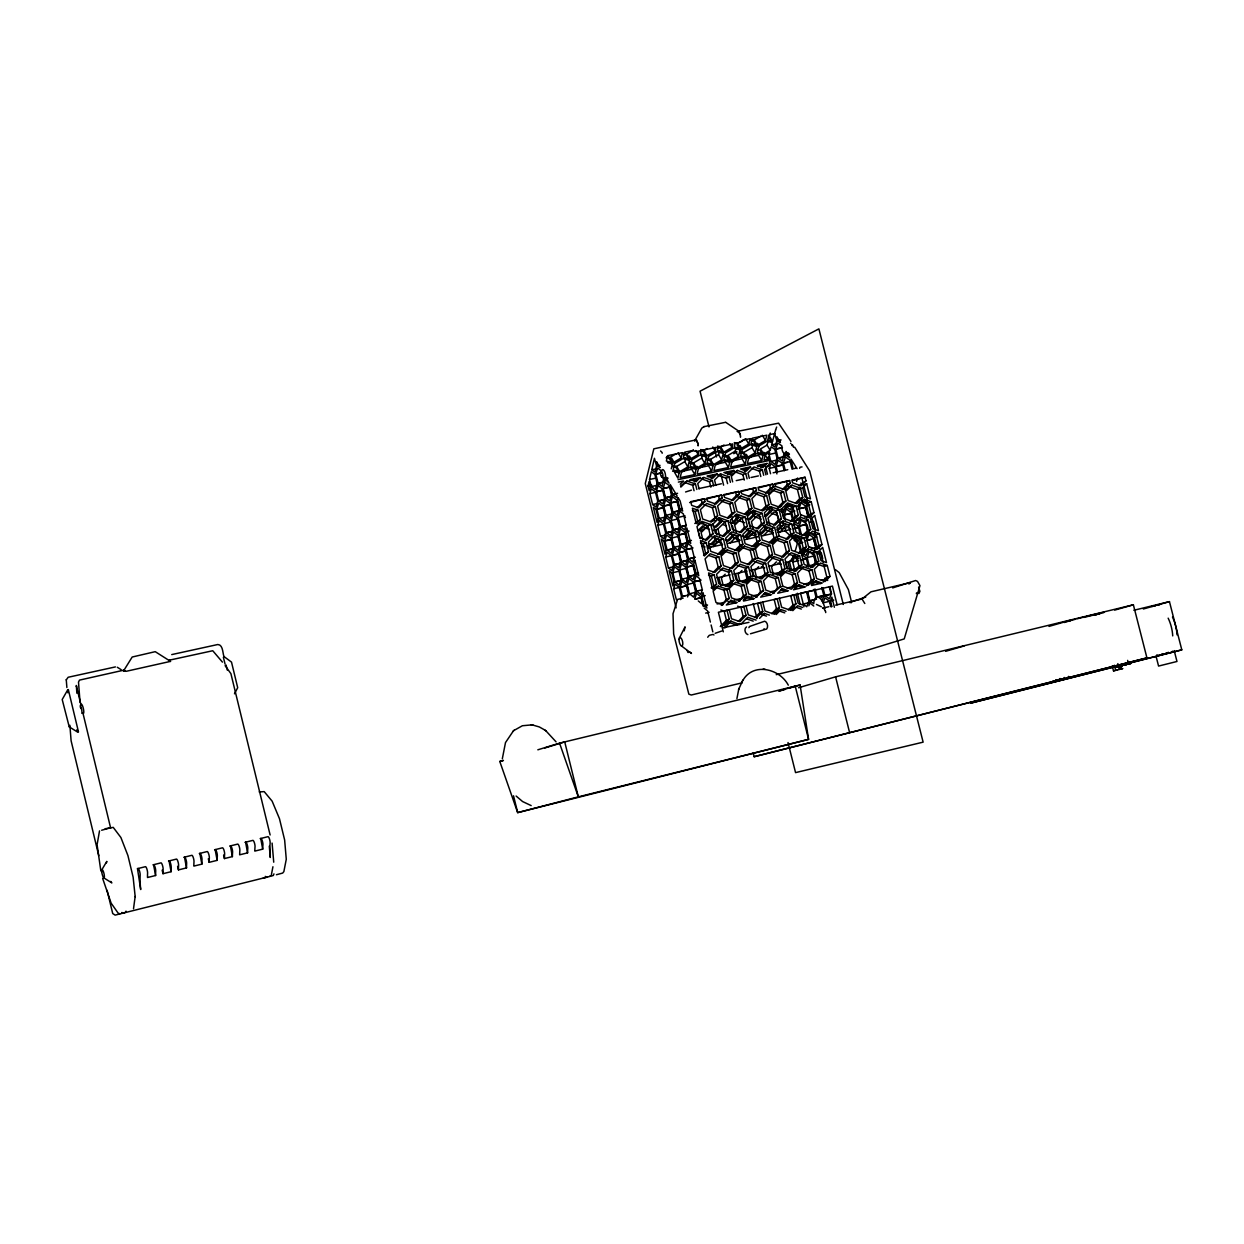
<?xml version="1.0" encoding="UTF-8"?>
<svg xmlns="http://www.w3.org/2000/svg" width="1244" height="1244" viewBox="0 0 1244 1244"><rect width="100%" height="100%" fill="white"/><g stroke="black" fill="none" stroke-linecap="round" stroke-linejoin="round"><path stroke-width="1.5" d="M747.893 634.611C744.969 633.896 743.694 628.484 746.524 626.945M66.274 679.877L68.156 677.265L115.443 666.908M123.467 671.045L132.191 657.019L155.236 651.669L170.537 661.373L126.204 671.309L123.996 670.127L123.794 670.998M502.312 758.84L505.499 742.575L513.243 731.114M106.486 862.869L106.751 861.454M684.2 630.848L685.071 626.836L679.317 638.156M736.914 698.599L738.78 689.083L742.45 681.043M133.512 908.773L135.161 896.489M76.786 729.855L78.481 731.923L68.327 689.565L67.86 692.784M698.148 445.601L698.102 445.881A2.379 0.949 78.3 0 0 697.495 442.537L696.313 440.625A2.379 0.949 78.3 0 0 694.992 440.687M740.491 436.862L740.429 437.157A2.364 0.964 78.3 0 0 739.838 433.829L738.641 431.932A2.364 0.964 78.3 0 0 737.443 431.59M916.61 592.813L916.361 593.606M271.425 874.548L272.934 866.757M685.584 491.971L691.446 490.12M748.872 627.66L749.448 626.556M695.52 440.003L653.831 448.82L645.278 483.574L676.145 607.881M648.015 486L649.041 481.568L650.363 486.87L649.197 490.758L648.015 486L651.763 485.207M649.524 479.469L651.327 471.709L654.857 474.446L657.143 483.652L655.355 489.638L651.265 486.435L649.524 479.469L656.365 478.038M651.778 469.766L654.437 458.29L656.583 466.065L654.779 472.098L651.778 469.766L656.925 468.708M694.634 440.889L701.834 428.076L704.197 426.521M671.247 468.832L672.398 463.95L669.35 458.647L666.038 457.776M671.636 458.165L674.683 463.468L673.128 469.983L679.722 471.694L687.854 466.92L689.44 460.404L686.361 455.117L683.08 454.247M681.152 457.963L682.427 452.629L667.608 455.693L666.349 461.042L672.973 462.768L681.152 457.963L678.073 452.661M672.817 466.718L676.098 467.573L679.146 472.875L677.887 478.131L674.839 472.844M687.854 466.92L684.791 461.633L685.584 458.367M689.409 455.973L691.711 459.938L690.125 466.438L696.671 468.148L704.788 463.374L706.39 456.89L703.311 451.603L700.045 450.732M693.25 450.39L684.713 452.163L683.423 457.497L690.016 459.223L698.164 454.433L699.019 450.934L697.153 451.277A7.2 4.245 -30.3 0 1 693.235 450.421M696.096 469.33L689.565 467.62L681.432 472.393L680.157 477.649L694.805 474.586L696.096 469.33L693.032 464.043L689.767 463.188M696.827 466.205L698.366 468.848L697.06 474.104L711.646 471.041L712.952 465.8L709.889 460.529L706.639 459.674M704.788 463.374L701.709 458.103L702.502 454.853M715.098 450.919L715.984 447.42L701.305 450.452L700.434 453.967L706.965 455.708L715.098 450.919L712.781 446.969M721.629 459.86L723.277 453.376L716.793 451.634L708.66 456.408L707.043 462.908L713.527 464.618L721.629 459.86L718.55 454.604L719.359 451.354M775.634 429.864L776.66 427.065M731.97 447.42L732.856 443.921L718.239 446.954L717.368 450.452L723.852 452.194L731.97 447.42L729.637 443.486M729.746 462.286L723.308 460.56L715.207 465.318L713.9 470.574L728.409 467.526L729.746 462.286L726.651 457.03L723.433 456.175M728.891 456.564L731.985 461.804L730.648 467.06L745.094 464.028L746.462 458.787L743.352 453.547L740.149 452.692M738.407 456.361L740.071 449.877L733.633 448.135L725.532 452.909L723.884 459.394L730.321 461.104L738.407 456.361L735.297 451.121L736.137 447.887M756.803 446.409L750.412 444.652L742.31 449.411L740.646 455.895L747.038 457.621L755.092 452.878L756.803 446.409L753.677 441.169L750.474 440.298M737.723 442.926L735.111 443.455L734.224 446.954L740.662 448.711L748.748 443.952L750.132 438.65L743.368 440.034M763.085 455.304L756.741 453.578L748.686 458.321L747.317 463.546L761.701 460.529L763.085 455.304L759.975 450.079L756.803 449.224M740.74 451.525L743.928 452.381L751.982 447.653L752.822 444.419M774.67 433.456L776.816 441.076L774.779 447.078L771.638 444.823L772.229 442.6L767.097 441.2L759.027 445.943L757.332 452.412L763.676 454.138L770.176 450.312L771.124 446.752L774.825 449.395L777.422 459.907L769.834 461.742L768.528 465.598L764.562 469.423L765.915 474.819M765.464 440.485L766.864 435.182L752.371 438.183L751.003 443.486L757.378 445.228L765.464 440.485L762.323 435.26M763.676 454.138L760.566 448.913L767.05 445.103L768.279 440.485M770.254 433.036L769.43 436.146L772.571 441.356L775.618 429.911M783.736 457.046L777.096 458.445L775.074 464.385L770.798 461.291L769.072 454.433L769.647 452.287L765.309 454.837L763.925 460.062L767.797 459.254L768.528 456.517L769.834 461.742M796.595 481.459L797.544 478.038M785.213 562.521L792.444 560.888L793.781 556.161M795.165 551.279L797.046 544.639A2.333 0.98 77.5 0 0 796.098 540.891L784.902 530.83L778.013 532.354M738.563 689.782L738.998 688.43M649.897 493.588L651.343 488.783L655.417 491.986L657.718 501.161L655.915 507.101L652.618 504.489L649.897 493.588L656.723 492.142M667.017 477.929L663.565 478.66L662.181 486.435L658.06 483.216L655.775 474.011L657.578 467.977L661.528 471.025M656.334 491.551L658.138 485.58L662.259 488.783L664.56 498.02L662.741 503.991L658.62 500.741L656.334 491.551L663.192 490.105L665.011 497.46M656.894 509.029L658.698 503.089L662.803 506.339L665.105 515.545L663.285 521.469L659.18 518.188L656.894 509.029L663.736 507.568M663.176 488.363L665.011 482.33L669.163 485.549L671.465 494.832L669.63 500.834L665.478 497.584L663.176 488.363L670.049 486.902M658.278 518.608L657.096 522.449L653.333 507.319L655.992 509.434L658.278 518.608L665.105 517.131M657.812 525.279L659.258 520.521L663.363 523.802L665.649 532.992L663.829 538.87L660.533 536.195L657.812 525.279L662.928 524.175M663.721 505.919L665.556 499.948L669.692 503.198L672.009 512.45L670.158 518.406L666.022 515.125L663.721 505.919L670.594 504.458L672.429 511.813M670.625 502.778L672.475 496.76L676.658 500.026L678.975 509.325L677.109 515.327L672.942 512.03L670.625 502.778L677.513 501.301L679.83 510.553M664.825 540.798L666.644 534.92L670.765 538.248L673.066 547.453L671.231 553.316L667.111 549.972L664.825 540.798L671.651 539.305L673.486 546.645M666.193 550.361L665.011 554.171L661.233 539.025L663.907 541.187L666.193 550.361L673.02 548.868M672.538 529.991L670.703 535.9L666.566 532.587L664.28 523.397L666.1 517.473L670.236 520.754L672.538 529.991L679.411 528.498M665.711 557.001L667.188 552.289L671.309 555.648L673.595 564.838L671.76 570.654L668.432 567.917L665.711 557.001L678.135 554.14M679.488 526.974L677.622 532.914L673.471 529.586L671.154 520.35L673.004 514.394L677.171 517.691L679.488 526.974L686.393 525.481M672.226 555.259L674.061 549.397L678.213 552.756L680.53 562.008L678.664 567.839L674.528 564.465L672.226 555.259L679.068 553.751L680.903 561.106M678.633 534.858L680.499 528.918L684.698 532.261L687.03 541.56L685.133 547.5L680.95 544.126L678.633 534.858L685.522 533.365L687.372 540.767M680.017 544.53L678.151 550.423L673.999 547.065L671.698 537.843L673.533 531.934L677.7 535.262L680.017 544.53L686.89 543.022M679.146 552.367L681.012 546.474L685.211 549.848L687.528 559.131L685.646 565.009L681.463 561.619L679.146 552.367L686.019 550.859M685.646 531.857L686.875 527.954L690.731 543.364L687.963 541.171L685.646 531.857L689.098 531.095M674.124 582.145L672.926 585.908L669.148 570.763L671.838 572.971L674.124 582.145L680.95 580.621M683.174 598.131L676.363 599.67L673.626 588.754L675.119 584.089L679.255 587.51L681.541 596.716L680.623 599.592M686.144 549.459L688.041 543.519L691.446 546.256L694.23 557.374L692.69 562.164L688.461 558.743L686.144 549.459L693.048 547.935M681.043 579.393L679.177 585.193L675.041 581.772L672.755 572.598L674.59 566.782L678.742 570.172L681.043 579.393L688.818 577.496M689.316 594.819L682.474 596.358L680.188 587.152L682.039 581.352L686.206 584.789L688.523 594.041L687.59 596.933M686.657 566.984L688.538 561.106L692.752 564.512L695.085 573.826L693.172 579.688L688.958 576.252L686.657 566.984L693.53 565.445M677.436 599.903L673.02 613.743L673.642 633.958L688.849 694.168L691.291 695.007L742.264 682.801M688.025 576.625L686.144 582.456L681.976 579.035L679.659 569.799L681.525 563.952L685.708 567.357L688.025 576.625L694.898 575.086M694.183 581.663L696.096 575.801L699.532 578.584L702.3 589.718L700.745 594.445L696.516 590.962L694.183 581.663L701.087 580.124M695.567 591.335L693.67 597.151L689.456 593.683L687.154 584.416L689.036 578.6L693.235 582.037L695.567 591.335L702.456 589.78M701.771 596.436L703.031 592.611L706.887 608.067L704.104 605.766L701.771 596.436L705.224 595.643M770.565 473.746L769.227 468.382L770.845 463.608L775.121 466.702L776.925 473.933M775.805 448.944L777.827 442.957L781.963 445.912A4.712 1.99 78.2 0 0 784 453.407L782.383 461.104L778.075 458.01L775.805 448.944L782.445 447.56M777.453 471.694L776.085 466.267L778.122 460.327L782.429 463.437L784.249 470.698M785.228 470.263L783.409 462.986L785.462 457.014L789.8 460.124L792.101 469.252M785.586 520.179L784.233 514.752L786.27 508.92L790.578 512.139L792.863 521.205M780.221 531.841L784.155 527.86L785.508 524.175M792.086 505.422L790.546 509.822L786.224 506.619L791.2 505.546M793.112 507.334L791.573 511.719L793.392 518.981M797.964 506.759L799.006 503.804M792.848 526.01L793.89 523.102L798.228 526.352L800.265 534.702M800.281 518.188L798.197 524.035L793.843 520.801L800.483 519.339M806.376 501.052L805.443 503.664L801.043 500.43M804.837 534.314L801.509 535.044L799.223 525.948L801.307 520.101L805.692 523.351L807.994 532.494M811.679 516.866L808.787 514.736L806.485 505.577L807.511 500.337M792.024 559.194L793.361 555.446M799.472 538.341L798.446 541.249L794.107 537.968L799.068 536.864M806.718 518.079L807.776 515.14L805.474 505.997L801.074 502.763L798.99 508.672L805.661 507.21L807.947 516.322L804.619 517.053M794.527 569.146L792.723 561.977L794.387 557.359L798.71 560.655M801.54 537.346L799.472 543.162L801.742 552.227M808.211 549.755L806.112 555.539L803.204 553.331M813.623 552.694L815.753 546.862L813.452 537.703L809.035 534.407L806.921 540.254L813.592 538.761L815.877 547.873L810.886 548.993M806.594 592.035L808.864 601.085L806.781 606.745L803.266 603.993L800.576 593.232L807.169 591.724L809.409 600.681M808.849 605.844L809.891 603.029L813.763 606.046M822.02 600.899L823.917 595.829L821.709 587.495M909.022 584.011L910.39 582.596L870.987 591.817L861.968 599.033L835.61 605.144M707.712 637.255L709.064 635.544A1.835 1.244 -36.2 0 1 709.92 635.155L712.517 634.549A1.835 1.244 -36.2 0 1 713.325 634.564L713.963 634.969M694.758 440.469L696.516 439.909L698.008 443.797M101.868 869.711L106.704 861.579M234.478 693.825L237.697 687.699L231.508 662.119L224.091 656.63M67.658 689.938L62.2 699.517L69.229 726.854M742.917 680.328C753.335 662.119 779.724 668.681 788.292 685.164M742.108 681.588L743.274 679.784M823.341 582.099L826.933 577.527L829.997 576.423L827.229 565.445L820.434 563.05L814.307 569.301L816.624 578.538L825.052 581.477L829.997 576.423M811.197 584.664L813.109 582.068L820.962 583.514M806.532 585.94L811.337 580.139L814.369 579.051L812.052 569.814L803.593 566.86L797.435 573.126L799.768 582.379L808.227 585.318L814.369 579.051M794.341 588.521L796.067 585.955M780.548 586.748L777.562 587.837L772.679 593.668L780.548 586.748L778.231 577.48L769.694 574.51L763.474 580.824L765.806 590.107L774.343 593.061M763.521 590.636L760.566 591.709L755.621 597.571L763.521 590.636L761.188 581.337L752.62 578.367L749.681 579.471L745.949 583.265M743.274 600.183L745.078 597.587M746.416 594.523L743.477 595.612L738.501 601.49L746.416 594.523L744.083 585.209L735.484 582.239L729.202 588.583L726.294 589.672M729.217 598.442L726.325 599.515L721.302 605.408L729.217 598.442L726.885 589.112L718.254 586.126L712.812 589.796M792.786 610.68L797.606 605.735L802.613 607.476M794.683 589.361L799.177 584.773L805.35 586.919L793.47 589.796M771.653 613.681L776.489 608.736L779.413 607.71L777.142 598.659L774.234 599.701L776.489 608.736M779.413 607.71L773.348 613.914L765.013 611.037L762.727 601.956M774.499 614.287L778.122 610.586L781.045 609.56L786.037 611.286M776.209 614.52L781.045 609.56M816.033 580.932L811.57 585.504L822.191 583.078L816.033 580.932L813.109 582.068M788.214 609.855L793.019 604.926L795.973 603.9L793.703 594.865L790.764 595.907L793.019 604.926M795.973 603.9L789.94 610.073L781.636 607.196L779.366 598.146M791.044 610.462L794.652 606.761M738.734 624.488L741.595 623.493L747.706 617.257L756.088 620.134M793.999 571.105L798.912 566.098L801.929 564.963L799.612 555.741L791.137 552.756L784.964 559.022L787.281 568.275L795.771 571.245L801.929 564.963M815.224 549.475L818.925 545.712L821.973 544.545L819.221 533.583L812.41 531.157L806.283 537.377L803.266 538.559M821.973 544.545L817.044 549.568L808.6 546.598M818.692 551.45L822.688 547.391L826.514 562.599L821.009 560.671L818.692 551.45L815.66 552.616M755.015 617.537L759.882 612.577L762.774 611.55L760.504 602.469L757.612 603.511L759.882 612.577M762.774 611.55L756.679 617.77L748.313 614.894L746.027 605.797M759.555 618.377L764.422 613.401L769.43 615.127M797.497 582.892L791.324 589.189L782.818 586.235L780.501 576.967L786.69 570.669L795.18 573.639L797.497 582.892L794.481 583.98L791.542 586.997L786.954 588.039M810.839 567.295L815.722 562.304L818.77 561.168L816.453 551.963L808.009 548.977L804.977 550.143L801.307 553.891M818.77 561.168L812.643 567.419L804.184 564.465L801.867 555.228L808.009 548.977M748.095 596.42L743.539 601.054L754.362 598.582L748.095 596.42L745.172 597.509L753.18 599.017M729.279 619.279L726.434 620.289L720.292 626.525L723.122 625.53L729.279 619.279L726.994 610.166L724.163 611.193L720.789 610.026M724.412 625.887L728.098 622.14L730.928 621.129L739.48 624.535M730.928 621.129L724.91 627.909M777.08 574.93L782.025 569.908L785.011 568.788L782.694 559.536L774.172 556.55L771.202 557.701L779.708 560.671L782.694 559.536M798.415 553.253L803.313 548.262L806.345 547.096L804.028 537.874L795.569 534.889L792.552 536.071L801.012 539.056L804.028 537.874M785.011 568.788L778.822 575.07L770.3 572.1M806.345 547.096L800.203 553.347L791.728 550.361L789.411 541.124L795.569 534.889M779.988 575.568L783.689 571.789L792.164 574.759L795.18 573.639M738.314 621.394L743.197 616.418L746.058 615.407L743.788 606.31L740.926 607.336L737.568 606.186M746.058 615.407L739.947 621.642L731.534 618.766L729.248 609.638M743.01 582.627L748.002 577.574L750.941 576.47L748.608 567.171L740.024 564.17L733.758 570.498L736.09 579.813L744.689 582.798L750.941 576.47M758.669 566.689L754.859 570.545L756.679 577.791M764.578 560.826L769.523 555.804L772.493 554.653L770.176 545.385L761.639 542.384L755.419 548.666L752.48 549.832M785.975 539.165L790.889 534.189L793.89 532.992L791.573 523.771L783.098 520.769L776.925 526.989L779.242 536.226L787.732 539.227L793.89 532.992M807.232 517.659L810.933 513.912L813.965 512.683L811.212 501.736L804.401 499.295L801.385 500.554L808.18 502.996L811.212 501.736M772.493 554.653L766.288 560.935L757.751 557.934L754.797 559.1M813.965 512.683L809.02 517.691L800.576 514.689M727.927 601.505L736.028 602.936M752.62 578.367L746.384 584.696L748.701 593.994L757.285 596.964M774.172 556.55L767.968 562.832L770.642 572.738M776.427 561.822L771.498 566.813L773.317 574.044M760.084 578.771L765.044 573.733L768.014 572.613L765.682 563.345L757.145 560.344L750.909 566.658L753.226 575.941L761.794 578.927L768.014 572.613M781.527 557.032L786.457 552.025L789.458 550.859L787.141 541.622L778.651 538.636L775.665 539.818L771.964 543.566M802.815 535.433L807.714 530.473L810.746 529.275L808.429 520.07L799.985 517.069L793.843 523.273L796.16 532.494L804.619 535.495L810.746 529.275M789.458 550.859L783.285 557.125L774.779 554.14L772.446 544.888L778.651 538.636M805.708 536.086L809.377 532.354M776.894 529.928L780.548 526.259L783.456 525.077L782.554 521.5M778.588 529.991L783.456 525.077M725.858 586.499L730.881 581.446L733.789 580.326L731.456 571.012L722.842 568.01L716.528 574.355L718.861 583.7L727.507 586.67L733.789 580.326M747.535 564.636L752.511 559.598L755.45 558.447L753.133 549.164L744.565 546.163L741.642 547.344L750.194 550.346L753.133 549.164M769.041 542.913L774.001 537.921L776.971 536.739L774.654 527.487L766.133 524.47L759.928 530.721L762.245 539.989L770.782 542.99L776.971 536.739M790.406 521.36L795.32 516.4L798.321 515.172L796.004 505.966L787.545 502.949L781.372 509.138L778.402 510.382M741.984 570.436L738.143 574.308L739.962 581.57M755.45 558.447L749.215 564.745L740.631 561.759L738.314 552.46L744.565 546.163M798.321 515.172L792.179 521.376L783.689 518.375L781.372 509.138M728.797 587.137L732.561 583.343L741.16 586.313L744.083 585.209M713.216 572.318L718.254 567.248L721.131 566.113L718.799 556.783L710.168 553.767L705.053 558.883L707.836 570.032L714.833 572.442L721.131 566.113M734.955 550.47L739.962 545.447L742.87 544.266L740.553 534.967L731.954 531.95L725.687 538.232L728.02 547.547L736.619 550.548L742.87 544.266M756.539 528.778L761.499 523.802L764.454 522.573L762.137 513.321L753.6 510.289L746.835 515.374M768.403 493.79L775.074 488.799L783.564 491.831L785.866 501.052L782.88 502.312L778.62 506.603L781.636 505.95M799.239 485.875L805.956 480.868L805.055 477.261L791.884 480.075L792.568 482.796L801.012 485.844L805.956 480.868M747.006 539.15L753.087 533.038L756.414 534.22M764.454 522.573L758.249 528.824L749.697 525.808L747.364 516.524L753.6 510.289M776.738 508.501L779.708 507.257L785.866 501.052M737.894 551.108L740.398 548.604M802.675 487.726L806.672 483.698L810.497 498.891L804.992 496.916L802.675 487.726L799.659 489.001M759.135 534.811L765.184 528.716L768.061 527.534L762.012 533.629L758.669 532.463M716.56 584.213L712.423 588.381L708.567 572.924L714.212 574.868L716.56 584.213L711.164 587.852L714.46 587.106M729.155 569.721L735.422 563.423L738.345 562.272L736.013 552.974L727.398 549.957L724.506 551.139L720.742 554.917M752.045 546.676L757.021 541.669L759.96 540.487L757.643 531.219L749.09 528.202L742.839 534.469L745.172 543.752L753.74 546.769L759.96 540.487M773.504 525.061L778.449 520.085L781.419 518.872L779.102 509.636L770.611 506.619L767.641 507.863M785.291 490.167L791.977 485.176L800.421 488.208L802.738 497.413L799.721 498.673L795.476 502.949L799.97 501.97M725.205 574.199L721.364 578.071L723.184 585.364M763.645 535.48L769.694 529.384L773.022 530.566M738.345 562.272L732.063 568.586L723.448 565.6L721.116 556.27L727.398 549.957M781.419 518.872L775.245 525.092L766.739 522.076M802.738 497.413L796.595 503.587L788.136 500.57L785.819 491.349L791.977 485.176M754.968 547.329L758.7 543.566L767.206 546.567L770.176 545.385M718.254 586.126L713.154 591.273L715.938 602.423L722.919 604.817M804.401 499.295L798.259 505.484L800.825 515.949M727.025 540.907L731.907 536.024L734.737 534.842L728.626 540.984L725.268 539.803M748.126 519.774L752.978 514.923L755.839 513.71L749.759 519.79L746.416 518.608M717.788 554.264L722.826 549.226L725.718 548.06L723.386 538.745L714.756 535.713L708.442 542.026L710.775 551.356L719.421 554.357L725.718 548.06M739.496 532.525L744.472 527.518L747.395 526.305L745.078 517.022L736.51 513.99L730.244 520.256L732.576 529.54L741.16 532.572L747.395 526.305M766.615 495.47L763.66 496.745L755.155 493.712L758.094 492.437L766.615 495.47L768.932 504.722L765.977 505.966L761.686 510.273L764.718 509.62M782.398 489.498L787.312 484.569L790.313 483.278L789.613 480.557L774.981 483.683L775.665 486.42L784.155 489.452L790.313 483.278M730.275 542.835L736.386 536.708M768.932 504.722L762.727 510.926L754.206 507.894L751.874 498.642L758.094 492.437M770.611 506.619L764.407 512.823L767.159 523.926M743.725 537.237L748.577 532.354L751.438 531.188L745.358 537.299L741.999 536.117M764.718 516.167L769.538 511.315L772.431 510.102L766.382 516.182M746.571 537.874L753.087 533.038M713.061 533.816L706.747 540.114L699.75 537.657L696.967 526.539L702.082 521.454L710.728 524.486L713.061 533.816L710.184 535.013L705.146 540.052M715.144 530.131L717.943 528.949L724.086 522.822M734.815 512.093L728.549 518.344L719.949 515.311L717.617 506.013L723.899 499.761L732.498 502.809L734.815 512.093L731.923 513.337L727.569 517.659L732.156 516.68M756.414 490.54L750.194 496.745L741.642 493.697L740.957 490.945L755.73 487.788L756.414 490.54L753.475 491.815L748.515 496.776M710.246 544.608L715.16 539.694L717.959 538.528L711.817 544.67L708.442 543.504M731.456 523.397L736.339 518.53L739.169 517.333L733.074 523.429L729.715 522.247M713.123 545.23L719.623 540.394L713.465 546.536M734.318 524.035L740.818 519.183L734.706 525.295L736.526 532.541M703.544 555.104L708.458 551.869L706.125 542.524L700.481 540.549L704.337 555.99L708.458 551.869M722.36 536.273L727.367 531.25L730.275 530.053L727.942 520.754L719.343 517.722L716.451 518.95M749.588 499.139L746.664 500.399L738.127 497.367L741.035 496.092L749.588 499.139L751.92 508.392L748.981 509.636L744.674 513.959L755.668 511.579M765.495 493.137L770.44 488.192L773.395 486.902L772.711 484.165L758.016 487.306L758.7 490.043L767.221 493.091L773.395 486.902M730.275 530.053L723.992 536.335L715.378 533.303L713.045 523.988L719.343 517.722M751.92 508.392L745.685 514.627L737.117 511.595L734.784 502.312L741.035 496.092M775.074 488.799L768.885 494.988L771.202 504.224L779.708 507.257M697.9 530.706L702.829 525.808M761.095 467.822L764.205 464.727L757.627 466.111M699.439 530.753L705.612 524.61M717.648 515.809L711.35 522.076L702.704 519.043L700.372 509.713L706.685 503.447L715.316 506.495L717.648 515.809L710.402 521.391L715.02 520.396M731.456 500.43L736.448 495.47L739.356 494.179L738.672 491.427L723.821 494.599L724.506 497.367L733.105 500.415L739.356 494.179M700.776 531.343L707.261 526.476L701.103 532.619L702.922 539.912M714.709 527.052L719.623 522.153L722.422 520.956L716.295 527.083L712.921 525.901M747.084 478.816L745.731 473.404L737.381 470.403L731.285 476.452L732.654 481.879M744.518 471.321L747.66 468.211L742.699 469.252M694.79 523.506L700.388 519.541L698.055 510.211L692.395 508.221L696.251 523.646L700.388 519.541M714.305 504.115L719.327 499.124L722.22 497.849L721.52 495.096L706.608 498.269L707.307 501.037L715.922 504.1L722.22 497.849M711.164 478.365L714.32 475.224L707.649 476.639M730.415 482.345L729.046 476.918L720.665 473.933L714.538 479.997L715.906 485.424M727.88 474.835L731.021 471.709L726.045 472.767M697.091 507.801L702.145 502.809L704.99 501.534L704.291 498.766L690.762 501.659L691.664 505.328L698.677 507.801L704.99 501.534M730.897 475.317L737.381 470.403M694.354 481.91L697.542 478.769L689.16 480.526M713.652 485.906L712.299 480.464L703.886 477.463L697.728 483.543L699.081 489.001M680.235 484.196L683.438 481.039L678.369 482.097M680.546 485.953L687.015 481.024L695.458 484.025L696.827 489.467M680.826 487.119L687.015 481.024M222.443 662.119L212.755 650.736L169.417 660.16L169.215 661.326M123.576 670.376L125.255 671.371M513.974 730.461L522.371 725.75L531.639 724.894M512.87 731.441L514.347 730.119M918.896 593.559L919.891 591.335L918.585 587.106M99.52 830.883L97.079 844.738L100.857 870.987M910.079 582.752L909.628 582.923M270.679 875.838L269.668 876.367M170.428 661.45L169.511 660.144M666.597 456.595L669.91 457.465L676.441 453.625M683.656 453.065L686.937 453.936L693.452 450.11M674.683 463.468L682.863 458.678L689.44 460.404M673.377 465.536L676.674 466.407L684.791 461.633M700.621 449.55L703.886 450.421L707.136 448.524M691.711 459.938L699.859 455.148L706.39 456.89M690.327 462.006L693.608 462.877L701.709 458.103M717.508 446.067L720.758 446.938L723.992 445.025M707.214 458.492L710.448 459.363L718.55 454.604M734.333 442.584L737.552 443.455L745.638 438.712L748.748 443.952M698.366 468.848L706.468 464.09L712.952 465.8M724.008 455.009L727.227 455.864L735.297 451.121M751.065 439.116L754.253 440.003L760.722 436.209M733.742 453.718L736.961 451.821M731.985 461.804L740.056 457.061L746.462 458.787M273.291 875.465L273.96 873.879M703.715 426.723L725.547 422.307M737.257 431.559L738.967 431.341L740.351 435.073M703.886 477.463L701.103 478.753L709.5 481.739L712.299 480.464M684.262 482.299L692.69 485.3L695.458 484.025M720.665 473.933L717.866 475.224L726.232 478.209L729.046 476.918M734.551 471.694L742.886 474.679L745.731 473.404M768.528 465.598L765.62 466.795L767.486 474.213M751.174 468.195L759.462 471.181L762.339 469.89L763.692 475.301M689.611 502.576L704.291 498.766M705.612 499.155L721.52 495.096M722.795 495.485L738.672 491.427M692.379 510.475L695.209 511.471L698.055 510.211M723.899 499.761L721.022 501.037L729.59 504.069L732.498 502.809M739.885 491.831L755.73 487.788M703.824 504.722L712.439 507.754L715.316 506.495M758.747 487.803L772.711 484.165M772.711 487.71L775.665 486.42M773.846 484.585L789.613 480.557M699.237 522.682L702.082 521.454M792.646 480.557L805.055 477.261M772.104 490.074L780.579 493.106L783.564 491.831M701.227 523.382L707.867 525.714L710.728 524.486M803.655 484.989L806.672 483.698M710.168 525.217L713.045 523.988M788.976 486.466L797.42 489.498L800.421 488.208M721.504 518.981L718.441 519.65L725.05 521.982L727.942 520.754M712.89 530.628L715.689 529.431L717.057 534.889M738.625 515.265L735.577 515.933L742.155 518.266L745.078 517.022M750.661 511.548L759.182 514.565L762.137 513.321M769.601 508.563L776.132 510.88L779.102 509.636M700.45 542.726L703.28 543.721L706.125 542.524M789.505 504.24L786.503 504.893L793.003 507.21L796.004 505.966M711.879 536.926L720.494 539.943L723.386 538.745M708.411 548.184L711.21 547.033L707.836 545.852M729.062 533.163L737.63 536.18L740.553 534.967M746.151 529.415L754.704 532.432L757.643 531.219M763.178 525.699L771.684 528.7L774.654 527.487M780.112 521.982L788.587 524.984L791.573 523.771M781.248 529.042L784.187 527.969M796.984 518.297L805.412 521.283L808.429 520.07M709.018 555.539L715.922 557.95L718.799 556.783M724.506 551.139L733.105 554.124L736.013 552.974M776.256 537.424L779.242 536.226M1121.124 666.053L1119.709 665.353L1119.227 666.52M1119.631 665.384C1116.941 666.893 1122.554 666.302 1120.144 665.975M775.665 539.818L784.155 542.804L787.141 541.622M811.072 532.961L816.173 534.764L819.221 533.583M708.52 575.023L711.335 576.003L714.212 574.868M719.949 569.161L728.549 572.147L731.456 571.012M737.117 565.32L745.685 568.306L748.608 567.171M754.191 561.495L762.727 564.481L765.682 563.345M788.136 553.907L796.595 556.892L799.612 555.741M750.288 577.061L753.226 575.941M804.977 550.143L813.405 553.113L816.453 551.963M715.362 587.23L723.992 590.2L726.885 589.112M749.681 579.471L758.234 582.441L761.188 581.337M766.724 575.63L775.245 578.584L778.231 577.48M101.65 830.23L108.757 828.271M800.576 567.979L809.02 570.934L812.052 569.814M827.229 565.445L824.181 566.58L817.386 564.185M779.832 587.323L782.818 586.235M796.16 585.862L799.177 584.773M764.422 613.401L761.53 614.412L766.522 616.138M739.34 624.006L736.495 625.017L728.098 622.14M715.176 633.305L721.769 631.003M749.697 626.416L764.687 621.222C767.439 621.844 768.559 627.038 766.646 629.029L750.505 633.756M849.574 602.531L865.746 597.042M892.679 587.914L915.6 580.528L917.512 581.383L919.954 585.644L904.232 638.903L829.11 661.979L776.256 674.652M1103.195 612.639L1104.159 612.297L1102.091 612.639M137.493 868.654L138.006 868.499A3.856 0.902 76.6 0 1 139.437 870.784A3.856 0.902 76.6 0 1 140.152 875.045A48.64 11.414 76.5 0 0 140.696 889.538L137.493 868.654L145.439 866.679A3.856 0.902 76.6 0 1 146.87 868.965A3.856 0.902 76.6 0 1 147.585 873.226A48.594 11.491 76.5 0 0 147.492 877.518L155.609 875.512A48.547 11.6 76.5 0 1 155.702 871.235A3.841 0.917 76.6 0 0 155.002 866.975A3.841 0.917 76.6 0 0 153.556 864.689L155.609 875.512M171.081 871.702L169.044 860.895A3.841 0.933 76.6 0 1 170.49 863.165A3.841 0.933 76.6 0 1 171.205 867.426A48.454 11.771 76.5 0 0 171.081 871.702L163.011 873.692L162.155 870.147M186.507 867.908L184.47 857.116A3.825 0.933 76.6 0 1 185.931 859.386A3.825 0.933 76.6 0 1 186.631 863.631A48.345 11.958 76.4 0 0 186.507 867.908L178.452 869.898L177.597 866.353M201.855 864.129L199.833 853.353A3.825 0.949 76.6 0 1 201.31 855.608A3.825 0.949 76.6 0 1 202.01 859.853A48.252 12.129 76.4 0 0 201.855 864.129L193.846 866.104A48.314 12.036 76.4 0 1 193.986 861.828A3.825 0.949 76.6 0 0 193.286 857.582A3.825 0.949 76.6 0 0 191.825 855.312L183.925 857.287M537.828 749.805L559.551 743.15L800.094 684.977L808.584 739.371L517.675 812.627L499.793 761.452L503.416 760.348M544.732 748.017L564.729 741.906L578.32 796.86L517.675 812.627L513.523 795.802M217.156 860.366L215.15 849.605A3.81 0.964 76.6 0 1 216.643 851.86A3.81 0.964 76.6 0 1 217.327 856.09A48.158 12.316 76.4 0 0 217.156 860.366L209.179 862.325L208.323 858.795M232.395 856.603L230.404 845.873A3.81 0.98 76.6 0 1 231.897 848.113A3.81 0.98 76.6 0 1 232.581 852.342A48.065 12.487 76.4 0 0 232.395 856.603L224.449 858.562L223.593 855.048M247.572 852.871L245.581 842.157A3.81 0.995 76.6 0 1 247.105 844.396A3.81 0.995 76.6 0 1 247.774 848.61A47.972 12.658 76.4 0 0 247.572 852.871L239.657 854.815A48.018 12.564 76.4 0 1 239.843 850.554A3.81 0.995 76.6 0 0 239.159 846.34A3.81 0.995 76.6 0 0 237.666 844.101L229.829 846.044M262.702 849.154L260.711 838.456A3.794 1.011 76.6 0 1 262.235 840.68A3.794 1.011 76.6 0 1 262.919 844.894A47.878 12.829 76.4 0 0 262.702 849.154L254.802 851.098A47.925 12.735 76.4 0 1 255.02 846.822A3.794 0.995 76.6 0 0 254.336 842.608A3.794 0.995 76.6 0 0 252.827 840.384L245.021 842.328M778.526 691.089L795.227 686.144L808.584 739.371L578.32 796.86L559.551 743.15M779.615 691.026L785.197 689.378M788.914 688.274L800.094 684.977M798.555 687.745L835.595 676.829L1133.377 604.786L1146.937 657.889L754.159 756.71L753.226 752.993M945.627 651.312L964.178 645.931M1048.987 626.401L1071.022 620.072M1064.118 622.498L1071.1 620.492M1094.627 615.034L1099.929 613.525L1083.711 617.444M1094.471 615.142L1101.842 613.043M1114.702 610.12L1133.377 604.786M1069.809 620.787L1070.664 620.554M1143.329 609L1169.453 601.629L1181.8 649.85L970.786 703.124L1181.8 649.85M1071.675 620.258L1075.656 619.185M1077.273 618.766L1084.504 616.9M263.137 878.171L272.887 875.62M276.432 874.734L282.668 873.07L283.865 871.609L286.275 859.262L284.643 840.011L279.465 818.676L272.141 801.167L264.195 791.619L259.234 791.946M1117.547 666.628L1119.507 666.457M1124.763 664.871L1128.65 663.892M1127.67 660.377L1127.966 664.078L1131.309 663.239M1127.08 664.296L1127.935 664.078M1126.971 664.327L1124.125 665.027L1127.717 664.125M754.159 756.71L1146.937 657.889M1120.751 666.628L1122.135 665.789L1118.994 667.064M1127.406 664.218L1130.998 663.316M1112.229 665.82L1113.504 670.858L1122.819 668.526M1123.736 665.136L1125.058 664.794M1121.793 665.556L1119.864 665.353M1121.544 665.618L1121.264 666.504M1124.218 665.011L1131.123 663.285M1121.621 665.929L1120.44 666.224M1115.588 667.126L1114.468 667.406L1121.87 665.867M1116.708 666.846L1117.827 666.551M1117.843 663.596L1119.32 669.396L1121.699 668.806C1117.765 666.613 1123.767 665.975 1121.45 666.457M1113.504 670.858L1117.734 669.801M1119.958 666.022L1118.589 666.691M1130.563 663.425L1129.241 663.752M1122.368 668.634L1119.709 669.303M1086.385 616.433L1101.142 612.857M1118.76 666.644L1119.662 666.1M1118.745 667.126L1121.124 666.535M153.028 864.844L160.958 862.869A3.841 0.917 76.6 0 1 162.404 865.155A3.841 0.917 76.6 0 1 163.12 869.416A48.5 11.678 76.5 0 0 163.011 873.692M168.515 861.066L176.415 859.091A3.841 0.933 76.6 0 1 177.876 861.361A3.841 0.933 76.6 0 1 178.576 865.606A48.407 11.865 76.5 0 0 178.452 869.898M199.289 853.524L207.157 851.565A3.825 0.964 76.6 0 1 208.634 853.819A3.825 0.964 76.6 0 1 209.334 858.049A48.205 12.222 76.4 0 0 209.179 862.325M214.59 849.776L222.443 847.817A3.81 0.98 76.6 0 1 223.936 850.072A3.81 0.98 76.6 0 1 224.62 854.301A48.112 12.393 76.4 0 0 224.449 858.562M260.136 838.627L267.927 836.683A3.794 1.011 76.6 0 1 269.45 838.907A3.794 1.011 76.6 0 1 270.119 843.121A47.832 12.907 76.4 0 0 270.275 857.474L269.295 846.122M499.793 761.452L503.105 760.644M1133.859 610.275L1169.453 601.629M105.18 828.737L113.235 827.384L120.901 837.523L127.93 855.592L133.124 877.144L135.192 896.784M908.058 583.374L908.975 583.141L907.809 583.42M822.626 608.16L828.846 606.714M823.746 595.549L817.106 597.073L815.069 589.018M816.095 597.431L822.735 595.907M823.093 588.148L824.943 595.472L831.598 593.948L829.764 586.624M823.917 595.829L830.572 594.305M814.198 590.154L807.589 591.678L809.86 600.743L814.82 599.592M808.864 601.085L815.473 599.561M803.266 603.993L809.86 602.469M831.598 606.823A12.72 5.396 76.9 0 0 829.717 601.303L823.061 602.842L824.959 597.773L829.421 601.225L833.775 600.09M748.981 622.342L722.531 627.909M705.675 613.105L709.127 612.328M703.404 604.973L701.554 597.555L694.665 599.126L696.578 593.31L700.807 596.793L704.259 596.016M695.443 599.095L700.605 597.913M704.104 605.766L707.556 604.973M828.1 577.48L824.756 578.242L827.664 580.466L823.855 565.274M706.592 605.33L703.14 606.123L700.807 596.793M717.088 603.978L723.308 602.562M734.287 600.059L740.491 598.644M751.407 596.14L757.58 594.741M769.989 591.911L774.608 590.853M803.842 584.182L808.398 583.141M821.398 580.186L825.176 579.315M680.188 587.152L687.015 585.613L688.398 591.133M801.354 559.909L806.33 558.789M673.626 588.754L686.082 585.971M792.723 561.977L797.668 560.873M802.022 559.909L805.334 559.178M722.997 585.178L731.674 583.218M738.376 581.71L752.06 578.615M755.466 577.838L769.087 574.775M772.477 573.997L784.42 571.307M789.411 570.172L802.909 567.124M806.267 566.378L818.101 563.703M688.523 594.041L696.329 592.128M681.541 596.716L684.962 595.938M695.085 573.826L698.537 573.049M815.753 546.862L820.107 545.727M688.958 576.252L695.847 574.712L693.996 567.295M802.411 552.243L808.382 550.75M675.041 581.772L681.867 580.248M818.008 553.875L821.335 553.129L822.719 558.603M693.235 582.037L700.139 580.481M686.206 584.789L694.012 582.876L695.862 590.278M730.15 574.883L716.964 577.838L719.11 578.584L720.929 585.877M733.773 574.075L746.898 571.12M763.583 567.373L750.505 570.312L752.636 571.043L753.988 576.485M768.636 566.238L780.175 563.641M801.774 554.529L806.143 557.841L813.794 555.975M681.463 561.619L688.321 560.095L686.486 552.709M680.53 562.008L687.388 560.484M674.528 564.465L681.354 562.941M673.595 564.838L680.437 563.33M799.736 536.895L793.066 538.17M668.432 567.917L673.548 566.782M797.451 539.538L794.138 540.269L798.477 543.55L800.747 552.616M813.452 537.703L816.795 536.957M685.708 567.357L692.581 565.833M805.925 540.642L810.917 539.523M678.742 570.172L686.517 568.275L688.367 575.645M798.477 543.55L802.784 542.415M671.838 572.971L679.582 571.074L680.888 576.299M810.046 522.216L813.374 521.485L815.224 528.793M685.211 549.848L692.099 548.324M799.223 525.948L805.879 524.486M678.213 552.756L685.086 551.247M798.228 526.352L804.884 524.89M793.485 528.56L798.446 527.456M789.831 529.664L784.886 530.753L786.535 526.072L790.842 529.322M794.154 528.591L797.466 527.86M707.572 547.873L722.577 544.561M728.035 543.364L739.34 540.876M744.767 539.678L757.829 536.802M761.421 536.008L772.633 533.536M688.461 558.743L695.365 557.219M687.528 559.131L694.416 557.607M670.765 538.248L678.555 536.351M790.578 512.139L794.885 511.004M784.233 514.752L790.842 513.321M663.907 541.187L670.734 539.694M789.862 513.725L783.253 515.156L784.155 518.764M687.963 541.171L691.431 540.409M808.787 514.736L812.13 514.005M687.03 541.56L690.482 540.813M807.776 515.14L811.119 514.41M171.734 654.593L217.793 644.516C223.189 644.61 222.614 653.551 223.982 656.474M680.95 544.126L687.839 542.617M673.066 547.453L679.924 545.961M667.111 549.972L673.937 548.48M123.996 670.127L79.492 680.11L78.496 682.101L80.051 702.254M680.437 526.554L684.635 529.897L686.159 525.061L683.376 513.943L679.986 511.284L678.12 517.271L680.437 526.554L685.615 525.434M697.791 524.128L704.306 522.713M766.226 509.294L772.633 507.894M803.313 501.254L806.112 500.648M673.471 529.586L680.344 528.094M666.566 532.587L671.698 531.483M665.649 532.992L672.491 531.499M791.868 505.593L785.244 507.039L783.207 512.87L780.905 511.144M660.533 536.195L665.633 535.076M781.403 509.931L786.348 508.843M806.485 505.577L809.828 504.846M805.474 505.997L808.818 505.266M677.7 535.262L684.589 533.769M797.995 509.076L804.65 507.63M672.942 512.03L678.104 510.926M672.009 512.45L678.897 510.973M665.105 515.545L672.895 513.663M677.171 517.691L685.009 515.793M670.236 520.754L678.042 518.872L679.877 526.259M663.363 523.802L671.122 521.92M657.718 501.161L664.56 499.715M652.618 504.489L657.734 503.4M669.692 503.198L676.581 501.736M662.803 506.339L669.661 504.877M655.992 509.434L662.819 507.972M678.975 509.325L682.427 508.594M783.409 462.986L790.064 461.586M662.259 488.783L669.132 487.337M782.429 463.437L787.421 462.379M776.085 466.267L782.725 464.867M655.417 491.986L662.274 490.54M775.121 466.702L781.745 465.303M769.227 468.382L775.836 466.982M698.941 488.534L721.364 483.776M736.23 480.619L743.632 479.049M751.034 477.478L758.42 475.923M773.13 472.798L787.794 469.688M672.398 494.397L676.581 497.662L677.109 495.936L670.252 484.554L672.398 494.397L677.576 493.308M796.44 468.102L793.097 468.817L790.997 459.129L797.062 468.661M671.465 494.832L676.643 493.728M665.478 497.584L672.351 496.123L670.516 488.752M664.56 498.02L671.433 496.558M658.62 500.741L665.478 499.295M680.763 471.6L691.742 469.299L694.805 474.586M697.651 468.071L708.567 465.785L711.646 471.041M716.264 464.183L725.33 462.286L728.409 467.526M732.98 460.684L741.999 458.787L745.094 464.028M747.815 457.574L758.591 455.32L761.701 460.529M769.072 454.433L775.696 453.049M784 453.407L787.328 452.707M668.106 478.162L664.654 478.878L669.085 483.185L665.54 476.716M785.151 453.609A4.712 1.99 78.2 0 0 786.115 451.463L789.769 457.792L785.415 454.682L785.151 453.609L788.494 452.909M785.415 454.682L788.758 453.982M664.001 480.402L667.453 479.686M784.435 455.133L789.442 454.076M658.06 483.216L664.934 481.77L664.016 478.1M778.075 458.01L784.715 456.61M657.143 483.652L664.016 482.206M678.089 479.671L770.207 460.311M650.363 486.87L658.107 485.004M777.795 440.625L780.423 442.506L776.847 436.877L777.795 440.625L781.123 439.941M656.583 466.065L660.02 465.349M776.816 441.076L780.143 440.392M771.638 444.823L776.614 443.781M655.775 474.011L660.922 472.938M654.857 474.446L661.715 473.015M774.825 449.395L781.465 448.011M737.832 431.31L778.573 423.178L790.982 441.433M774.639 433.581L769.103 434.716L767.688 440.018L772.571 441.356M816.453 604.444L821.351 606.777M123.498 912.909L121.679 912.521M119.89 913.827L118.102 913.08L111.136 903.16L102.63 878.373M822.906 608.114L823.17 608.129A2.364 1.571 -84.4 0 1 824.072 608.829L825.363 611.006M764.998 669.21L763.132 669.085M802.053 466.92L800.141 467.2A1.788 1.291 27.9 0 0 799.752 467.76A2.364 1.011 78 0 0 799.674 468.35M532.556 725.003L539.258 726.916L544.95 730.104M531.141 724.832L533.038 725.065M796.269 585.908L804.137 587.37M780.937 590.06L787.219 591.227M763.94 593.948L770.238 595.114M725.781 422.369L738.734 431.124M672.569 471.165L679.146 472.875M667.437 462.659L672.398 463.95M716.933 447.234L720.167 448.12L723.277 453.376M531.172 805.599L522.604 801.556L516.12 796.036M746.524 618.843L753.211 621.145M778.122 610.586L784.762 612.872M740.149 600.883L731.534 597.913L729.202 588.583M796.331 607.336L801.338 609.078M716.808 541.544L721.847 543.317M777.951 562.941L781.279 564.107M701.678 545.836L705.053 547.018M761.39 566.673L764.718 567.824M722.935 524.61L726.294 525.792M750.225 534.205L756.881 536.553M704.477 527.674L709.531 529.446M733.556 537.874L740.242 540.223M760.815 516.742L757.472 515.56L751.407 521.656L753.226 528.887M754.61 516.773L761.25 519.121M737.972 520.381L744.643 522.744M766.817 530.566L773.441 532.914M777.407 513.15L774.063 511.953L768.03 518.033L769.834 525.248M771.171 513.166L777.858 515.545L780.548 526.259M169.853 660.051L168.873 661.279M762.339 469.89L754.019 466.904L747.955 472.922L749.323 478.349M851.378 602.734L851.051 602.578A1.788 1.197 -38.2 0 0 850.29 602.562M77.781 732.203L69.244 726.869M117.294 667.25L121.166 669.676M103.843 877.875L111.836 882.913L110.747 881.39M862.03 599.033L864.798 603.495M660.564 450.966L662.057 452.505A1.804 1.275 30.1 0 1 662.166 453.251M545.805 730.71L556.052 741.844M544.452 729.746L546.271 731.052M800.809 483.014L803.686 485.098M809.999 517.939L812.394 519.697L815.131 530.628M810.482 533.194L813.42 535.386M819.672 548.651L816.764 546.474L814.462 537.315L815.458 531.934M681.059 645.652L691.462 653.458L690.156 652.198M835.284 569.55L839.202 572.613L848.408 589.625L851.534 602.049M794.356 555.073L798.679 558.369M824.943 595.472L829.39 598.908L831.147 594.274L829.297 586.966M809.86 600.743L813.747 603.76A12.735 5.38 76.9 0 1 818.443 597.291A12.735 5.38 76.9 0 1 824.943 608.363M684.076 516.198L685.46 517.566M698.273 600.93L701.585 603.667M704.166 608.098L707.603 610.959L710.386 622.093M225.117 665.649L230.902 673.626L270.119 834.988M80.191 706.701L80.938 708.458M794.667 447.187L809.735 471.041L843.308 604.475M769.103 437.39L772.229 442.6M767.05 445.103L770.176 450.312M763.754 452.225L765.309 454.837M764.687 454.044L767.797 459.254M757.472 443.331L759.027 445.943M754.253 440.003L757.378 445.228M751.982 447.653L755.092 452.878M746.353 454.387L748.686 458.321M739.978 445.476L742.31 449.411M743.928 452.381L747.038 457.621M737.552 443.455L740.662 448.711M736.961 444.637L740.071 449.877M727.227 455.864L730.321 461.104M720.758 446.938L723.852 452.194M710.448 459.363L713.527 464.618M703.886 450.421L706.965 455.708M695.847 450.468L698.164 454.433M693.608 462.877L696.671 468.148M686.937 453.936L690.016 459.223M676.674 466.407L679.722 471.694M669.91 457.465L672.973 462.768M223.376 657.314L225.055 664.063M76.848 693.203L76.382 685.848L80.953 704.835M1174.196 650.628L1176.979 661.481L1158.568 666.069L1156.236 656.972M1114.468 665.245L1115.759 670.298M837.134 604.802L832.423 586.095L718.394 612.25L723.293 631.843M802.038 478.551L807.154 498.86M808.18 502.996L810.933 513.912M816.173 534.764L818.925 545.712M820.387 551.496L823.139 562.443M834.397 607.259L831.863 597.12L830.448 600.868L831.832 606.372M829.421 601.225L830.805 606.73M807.169 524.781L808.087 528.436M814.664 554.622L816.499 561.946M797.42 489.498L799.721 498.673M805.412 521.283L807.714 530.473M813.405 553.113L815.722 562.304M815.629 563.252L813.654 555.011L809.253 551.683L807.154 557.467L809.44 566.564M806.283 537.377L808.755 547.547M806.143 557.841L808.429 566.937M814.074 589.376L816.484 599.219M786.628 481.848L787.312 484.569M793.003 507.21L795.32 516.4M801.012 539.056L803.313 548.262M809.02 570.934L811.337 580.139M835.595 676.829L849.512 732.265M780.579 493.106L782.88 502.312M788.587 524.984L790.889 534.189M796.595 556.892L798.912 566.098M792.444 560.888L791.993 559.085L788.058 563.081L789.878 570.296M803.966 606.777L803.593 605.268L798.181 603.387L795.911 594.352M789.536 562.055L791.402 569.503M797.373 593.248L800.172 604.428M769.756 485.455L770.44 488.192M776.132 510.88L778.449 520.085M784.155 542.804L786.457 552.025M792.164 574.759L794.481 583.98M785.85 563.579L787.203 568.99M759.462 471.181L760.815 476.576M768.636 507.723L769.538 511.315M763.66 496.745L765.977 505.966M771.684 528.7L774.001 537.921M779.708 560.671L782.025 569.908M764.267 525.108L765.184 528.716M752.791 489.079L753.475 491.815M759.182 514.565L761.499 523.802M767.206 546.567L769.523 555.804M775.245 578.584L777.562 587.837M742.886 474.679L744.239 480.091M752.076 511.315L752.978 514.923M746.664 500.399L748.981 509.636M754.704 532.432L757.021 541.669M762.727 564.481L765.044 573.733M749.168 522.138L750.536 527.565M755.419 548.666L757.751 557.934M747.675 528.747L748.577 532.354M735.764 492.717L736.448 495.47M742.155 518.266L744.472 527.518M750.194 550.346L752.511 559.598M758.234 582.441L760.566 591.709M726.232 478.209L727.584 483.621M735.422 514.923L736.339 518.53M729.59 504.069L731.923 513.337M737.63 536.18L739.962 545.447M745.685 568.306L748.002 577.574M709.002 426.91L700.061 391.207L818.894 328.867L923.126 742.155L795.554 772.617L788.027 742.544M715.113 451.339L716.528 456.968M721.24 475.768L723.588 485.16M732.047 518.966L732.996 522.729M736.759 537.766L737.692 541.513M744.752 569.705L747.1 579.098M753.226 603.527L756.99 618.548M732.467 525.777L733.836 531.219M731.005 532.401L731.907 536.024M718.643 496.372L719.327 499.124M725.05 521.982L727.367 531.25M733.105 554.124L735.422 563.423M741.16 586.313L743.477 595.612M735.904 574.806L737.723 582.083M709.5 481.739L710.868 487.166M718.705 518.53L719.623 522.153M740.926 607.336L743.197 616.418M717.943 528.949L719.763 536.211M712.439 507.754L714.771 517.038M720.494 539.943L722.826 549.226M728.549 572.147L730.881 581.446M714.258 536.071L715.16 539.694M701.445 500.041L702.145 502.809M707.867 525.714L710.184 535.013M715.922 557.95L718.254 567.248M723.992 590.2L726.325 599.515M692.69 485.3L694.059 490.742M724.163 611.193L726.434 620.289M695.209 511.471L697.542 520.769M703.28 543.721L705.597 553.036M711.335 576.003L713.667 585.318M698.833 533.116L700.201 538.574M711.117 624.986L712.828 631.859M679.006 538.186L680.857 545.556M671.589 523.755L672.506 527.425M656.801 479.78L657.672 483.263M664.187 509.402L666.022 516.726M226.05 664.996L227.294 670.096M82.959 713.17L110.669 828.162M98.789 855.748L71.11 740.771L69.866 725.268M107.108 890.3L112.706 913.531L115.132 915.117L267.429 877.02A2.333 2.27 84.3 0 1 265.252 876.367M76.49 686.439L76.35 685.444M272.094 843.09L273.727 862.185M66.259 679.659L66.881 687.528M825.705 612.592L825.705 612.157A2.364 1.571 -84.5 0 0 825.378 611.022M1168.349 652.26A24.74 12.549 75.9 0 1 1161.663 653.971M1151.913 606.512A24.74 12.549 75.9 0 1 1155.272 605.89M1168.163 618.159A24.74 12.549 75.9 0 1 1172.719 635.902M1064.242 677.467A25.113 12.02 76 0 1 1055.658 679.675M1163.342 653.94A24.756 12.518 75.9 0 1 1156.811 654.888M1068.658 676.394A25.098 12.051 76 0 1 1060.121 678.571M1172.657 651.187A24.724 12.564 75.9 0 1 1165.955 652.898M1157.278 605.066A24.724 12.564 75.9 0 1 1159.595 604.848M1172.486 617.086A24.724 12.564 75.9 0 1 1177.026 634.829M1059.795 678.586A25.129 12.005 76 0 1 1052.502 681.261M743.414 440.065A7.464 4.37 -30.7 0 1 737.739 442.88M688.119 652.587A3.779 1.462 76.9 0 1 687.217 650.534M821.227 597.851A12.72 5.396 76.9 0 1 824.259 595.549M661.404 472.191A4.789 1.866 78.1 0 1 664.125 470.776A4.789 1.866 78.1 0 1 665.198 478.24A4.789 1.866 78.1 0 1 661.901 475.643M791.837 444.559A2.815 1.197 78.2 0 1 793.532 447.311M790.546 443.299A4.696 1.99 78.2 0 1 790.904 443.595M791.884 445.072A4.696 1.99 78.2 0 1 792.164 445.725M764.345 629.355A4.992 2.037 76.9 0 1 764.018 628.733M80.844 705.364A4.743 1.073 77.3 0 1 82.322 705.395A4.743 1.073 77.3 0 1 83.783 711.49A4.743 1.073 77.3 0 1 82.664 712.921M80.238 705.348A4.743 1.073 77.3 0 1 81.622 709.469A4.743 1.073 77.3 0 1 81.855 713.372M126.017 911.137A2.379 2.348 -70.8 0 1 124.307 912.785M678.182 497.709L677.591 499.606L679.908 508.905L682.661 511.066L680.141 500.974L678.182 497.709M694.945 560.266L693.701 564.123L696.034 573.453L698.801 575.708L694.945 560.266M782.227 588.645L777.718 593.248L788.432 590.791L782.227 588.645M765.2 592.517L760.659 597.136L771.436 594.679L765.2 592.517M730.912 600.339L726.341 604.988L737.194 602.5L730.912 600.339M814.68 515.529L810.684 519.572L813.001 528.778L818.505 530.737L814.68 515.529M767.082 463.421L762.93 467.573L757.192 465.505L767.082 463.421M750.505 466.92L746.322 471.072L740.569 469.004L750.505 466.92M717.119 473.948L712.89 478.131L707.09 476.048L717.119 473.948M733.851 470.419L729.653 474.586L723.868 472.518L733.851 470.419M700.31 477.478L696.065 481.677L690.233 479.609L700.31 477.478M660.02 467.557L657.501 465.614L656.552 461.788L660.02 467.557M660.517 473.218A2.877 1.12 78.1 0 0 662.259 477.447A2.877 1.12 78.1 0 0 662.492 473.218A2.877 1.12 78.1 0 0 660.517 473.218M679.053 639.494A4.307 1.664 76.9 0 0 681.681 645.947A4.307 1.664 76.9 0 0 682.039 639.774A4.307 1.664 76.9 0 0 679.053 639.494M101.728 871.733A4.292 0.964 76.7 0 0 104.014 877.906A4.292 0.964 76.7 0 0 103.392 871.546A4.292 0.964 76.7 0 0 101.728 871.733"/></g></svg>
